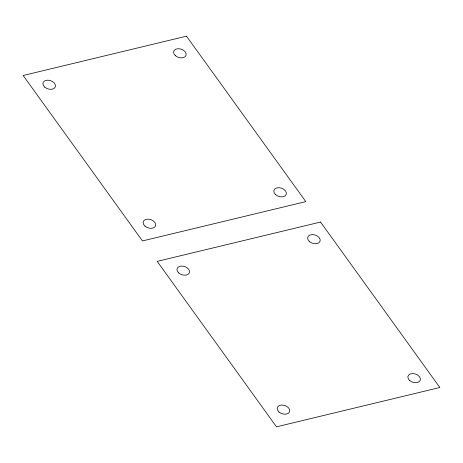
<?xml version="1.0" encoding="UTF-8"?>
<svg xmlns="http://www.w3.org/2000/svg" width="463" height="463" viewBox="0 0 463 463"><rect width="100%" height="100%" fill="white"/><g stroke="black" fill="none" stroke-linecap="round" stroke-linejoin="round"><path stroke-width="0.69" d="M186.502 36.178L23.15 75.492L142.459 240.945L305.811 201.631L186.502 36.178M320.541 222.055L157.189 261.369L276.498 426.822L439.85 387.508L320.541 222.055M178.805 273.043A6.482 4.346 18.3 0 0 189.338 272.829A6.482 4.346 18.3 0 0 181.577 266.034A6.482 4.346 18.3 0 0 178.805 273.043M309.481 241.588A6.482 4.346 18.3 0 0 320.02 241.373A6.482 4.346 18.3 0 0 312.253 234.579A6.482 4.346 18.3 0 0 309.481 241.588M409.703 380.569A6.482 4.346 18.3 0 0 420.242 380.355A6.482 4.346 18.3 0 0 412.475 373.56A6.482 4.346 18.3 0 0 409.703 380.569M279.021 412.024A6.482 4.346 18.3 0 0 289.56 411.81A6.482 4.346 18.3 0 0 281.793 405.015A6.482 4.346 18.3 0 0 279.021 412.024M175.442 55.71A6.482 4.346 18.3 0 0 185.981 55.496A6.482 4.346 18.3 0 0 178.214 48.702A6.482 4.346 18.3 0 0 175.442 55.71M275.664 194.691A6.482 4.346 18.3 0 0 286.203 194.477A6.482 4.346 18.3 0 0 278.437 187.683A6.482 4.346 18.3 0 0 275.664 194.691M144.983 226.147A6.482 4.346 18.3 0 0 155.522 225.932A6.482 4.346 18.3 0 0 147.755 219.138A6.482 4.346 18.3 0 0 144.983 226.147M44.766 87.166A6.482 4.346 18.3 0 0 55.3 86.946A6.482 4.346 18.3 0 0 47.539 80.157A6.482 4.346 18.3 0 0 44.766 87.166"/></g></svg>
